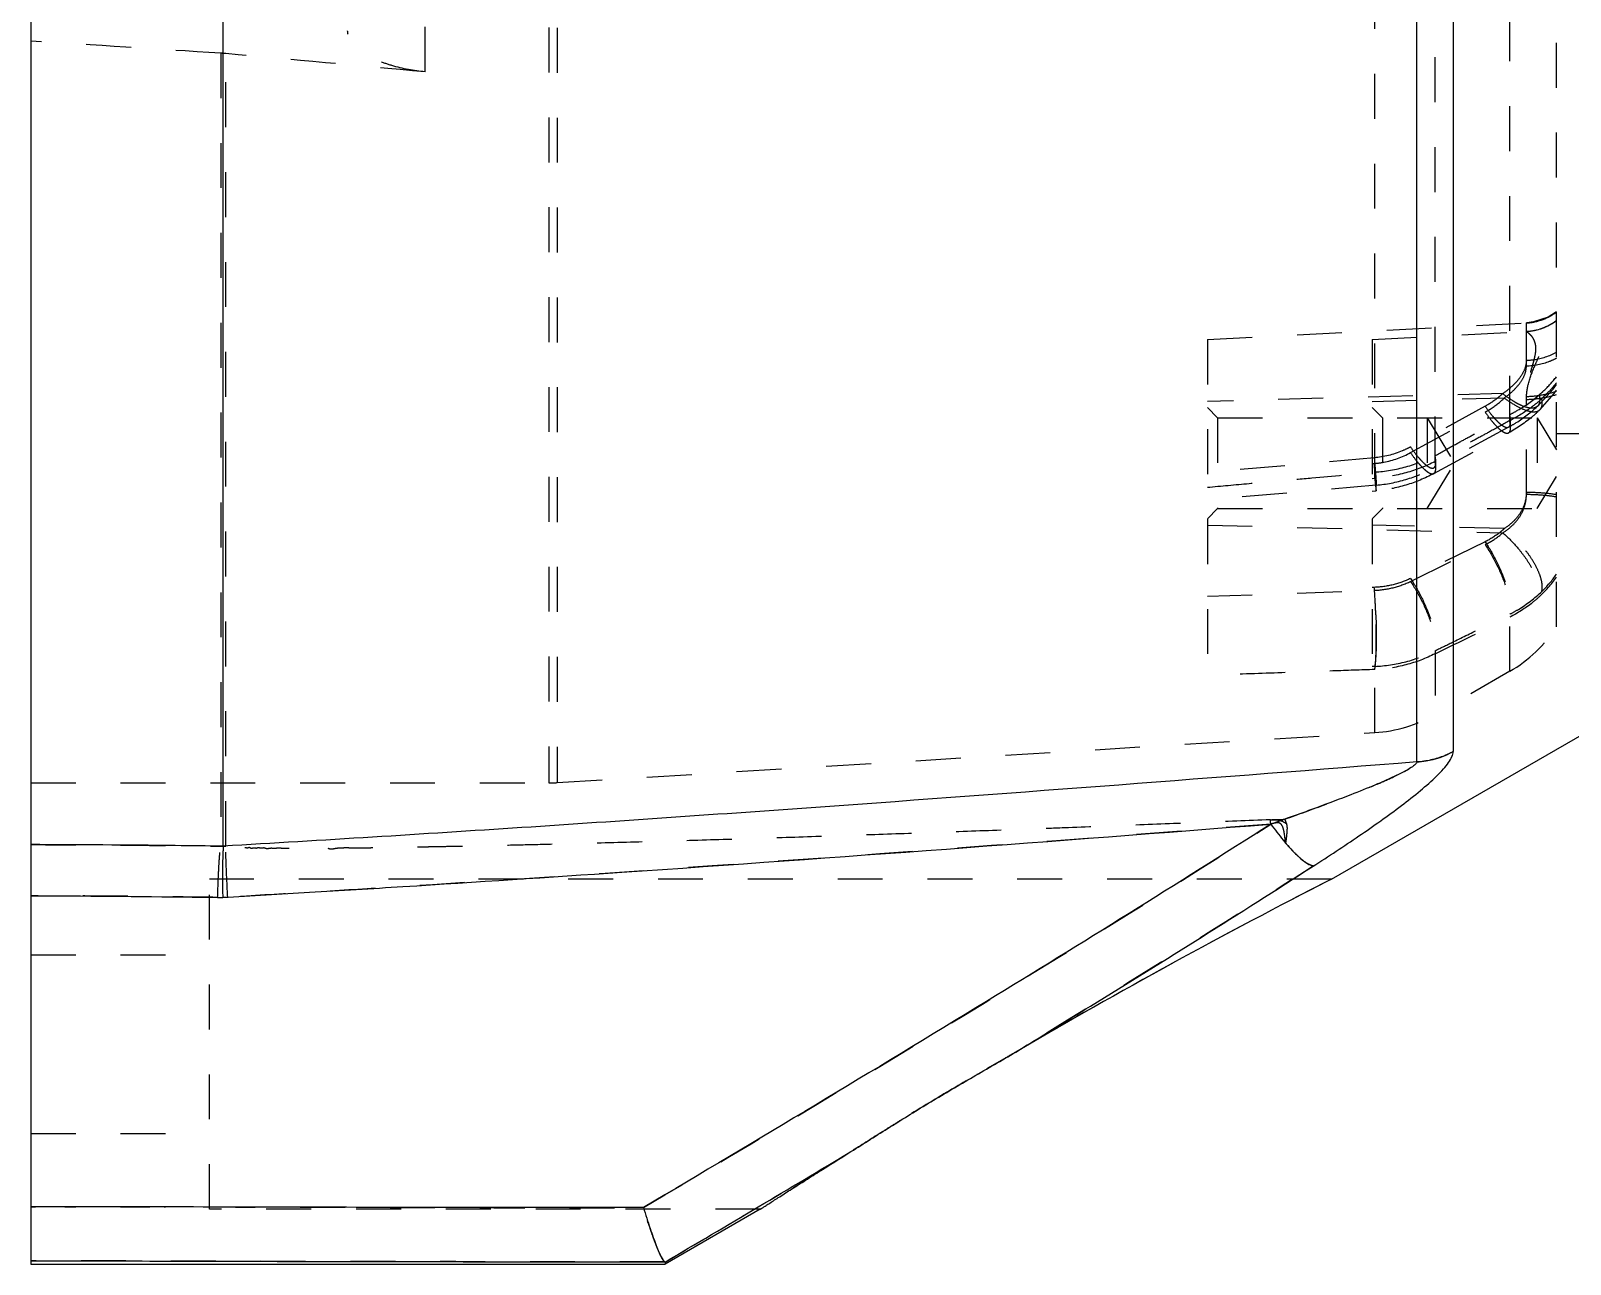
# Model space of a CAD drawing. Header units: millimetres. Extents: x 97 to 1722, y -6063 to 1553.
# Drawn here: x 689.9 to 745.9, y 18.3 to 63.2 of the extents above; entities that cross this region are included whole.
import ezdxf

# ---------------------------------------------------------------- set-up
doc = ezdxf.new("R2010")
doc.units = ezdxf.units.MM
doc.header["$LTSCALE"] = 16.335
doc.linetypes.add('HIDDEN', pattern=[0.2, 0.1, -0.1])
doc.layers.get('0').update_dxf_attribs({"linetype": 'CONTINUOUS'})
doc.layers.add('DEFAULT_2', color=8, linetype='HIDDEN')

msp = doc.modelspace()

# ---------------------------------------------------------------- linework, layer by layer
at = {"color": 7, "linetype": 'Continuous'}
for p, q in [((689.864, 136.307), (689.864, 18.307)), ((696.864, 33.506), (696.864, 64.989)), ((740.289, 36.568), (740.289, 64.042)), ((741.606, 64.165), (741.606, 36.945)), ((737.185, 32.307), (748.96, 39.105)), ((716.401, 20.307), (712.937, 18.307)), ((689.864, 18.307), (712.937, 18.307)), ((712.936, 18.385), (712.936, 18.307))]:
    msp.add_line(p, q, dxfattribs=at)
for centre, radius, start, end in [((839.862, -169.056), 226.03, 117.01745, 120.33842), ((121.747, 1021.839), 1164.657, 300.504658, 300.891595)]:
    msp.add_arc(centre, radius, start, end, dxfattribs=at)
for points, knots in [([(740.289, 36.568), (733.058, 36.001), (722.208, 35.168), (707.731, 34.168), (700.487, 33.717), (696.864, 33.505)], [0, 0, 0, 0, 0.49985, 0.749909, 1, 1, 1, 1]), ([(740.289, 36.568), (740.286, 36.554), (740.27, 36.522), (740.204, 36.45), (740.051, 36.342), (739.774, 36.185), (739.339, 35.975), (738.693, 35.695), (737.78, 35.33), (736.511, 34.853), (735.538, 34.506), (734.972, 34.307)], [0, 0, 0, 0, 0.007482, 0.017905, 0.050531, 0.10303, 0.182664, 0.299558, 0.466627, 0.690171, 1, 1, 1, 1]), ([(736.51, 32.777), (736.792, 32.958), (737.35, 33.32), (738.171, 33.87), (738.963, 34.419), (739.712, 34.967), (740.398, 35.505), (740.908, 35.951), (741.244, 36.299), (741.434, 36.532), (741.563, 36.741), (741.606, 36.883), (741.606, 36.945)], [0, 0, 0, 0, 0.150933, 0.299517, 0.444724, 0.584936, 0.717394, 0.837107, 0.889595, 0.935148, 0.972142, 1, 1, 1, 1]), ([(740.289, 36.568), (740.401, 36.575), (740.857, 36.627), (741.302, 36.778), (741.606, 36.945)], [0, 0, 0, 0, 0.243992, 1, 1, 1, 1]), ([(696.845, 31.642), (697.897, 31.704), (700.083, 31.832), (704.925, 32.13), (716.586, 32.896), (727.107, 33.689), (734.972, 34.307)], [0, 0, 0, 0, 0.082685, 0.171902, 0.380756, 1, 1, 1, 1]), ([(734.972, 34.307), (731.55, 32.122), (723.976, 27.417), (716.328, 22.837), (712.151, 20.363)], [0, 0, 0, 0, 0.455449, 1, 1, 1, 1]), ([(734.972, 34.307), (735.117, 34.107), (735.402, 33.736), (735.773, 33.319), (736.056, 33.055), (736.232, 32.916), (736.382, 32.825), (736.479, 32.79), (736.521, 32.784)], [0, 0, 0, 0, 0.336724, 0.636469, 0.760447, 0.862828, 0.942154, 1, 1, 1, 1]), ([(696.864, 33.506), (696.281, 33.513), (693.948, 33.54), (691.614, 33.561), (689.864, 33.561)], [0, 0, 0, 0, 0.24991, 1, 1, 1, 1]), ([(696.864, 33.506), (696.864, 33.467), (696.858, 33.377), (696.849, 33.222), (696.844, 33.031), (696.841, 32.712), (696.839, 32.245), (696.843, 31.853), (696.845, 31.642)], [0, 0, 0, 0, 0.062437, 0.145858, 0.248888, 0.37007, 0.660171, 1, 1, 1, 1]), ([(725.695, 26.022), (726.604, 26.576), (730.227, 28.798), (733.829, 31.055), (736.51, 32.777)], [0, 0, 0, 0, 0.250346, 1, 1, 1, 1]), ([(689.864, 31.702), (690.221, 31.702), (692.548, 31.697), (694.875, 31.667), (696.845, 31.642)], [0, 0, 0, 0, 0.153236, 1, 1, 1, 1]), ([(719.7, 22.4), (720.175, 22.697), (721.138, 23.313), (722.615, 24.224), (724.144, 25.123), (725.177, 25.719), (725.693, 26.021)], [0, 0, 0, 0, 0.240203, 0.489502, 0.743695, 1, 1, 1, 1]), ([(716.401, 20.307), (716.394, 20.303), (716.453, 20.34), (716.481, 20.359), (716.594, 20.431), (716.775, 20.548), (717.084, 20.746), (717.505, 21.016), (717.996, 21.328), (718.733, 21.795), (719.307, 22.155), (719.7, 22.4)], [0, 0, 0, 0, 0.006145, 0.02431, 0.053745, 0.093378, 0.198327, 0.329797, 0.480297, 0.64445, 1, 1, 1, 1]), ([(712.151, 20.363), (710.293, 20.364), (706.578, 20.366), (701.007, 20.374), (696.364, 20.386), (693.115, 20.393), (691.258, 20.395), (690.329, 20.396), (689.864, 20.395)], [0, 0, 0, 0, 0.250068, 0.500082, 0.749999, 0.874972, 0.93748, 1, 1, 1, 1]), ([(712.151, 20.363), (712.228, 20.109), (712.344, 19.745), (712.503, 19.288), (712.609, 19.003), (712.705, 18.768), (712.788, 18.588), (712.852, 18.474), (712.897, 18.416), (712.917, 18.398), (712.927, 18.393)], [0, 0, 0, 0, 0.374524, 0.538353, 0.681859, 0.802044, 0.896253, 0.96231, 0.984577, 1, 1, 1, 1]), ([(689.864, 18.428), (692.948, 18.428), (700.635, 18.401), (708.323, 18.395), (712.927, 18.393)], [0, 0, 0, 0, 0.401104, 1, 1, 1, 1]), ([(712.927, 18.393), (712.928, 18.392), (712.932, 18.39), (712.936, 18.387), (712.936, 18.384)], [0, 0, 0, 0, 0.347075, 1, 1, 1, 1])]:
    msp.add_open_spline(points, degree=3, knots=knots, dxfattribs=at)
at = {"layer": 'DEFAULT_2', "color": 8, "linetype": 'HIDDEN'}
for p, q in [((708.711, 118.807), (708.711, 35.807)), ((709.017, 118.798), (709.017, 35.816)), ((745.364, 41.481), (745.364, 113.133)), ((738.754, 46.886), (738.754, 70.464)), ((740.948, 47.489), (740.948, 70.432)), ((743.664, 48.977), (743.664, 70.269)), ((704.208, 61.66), (704.208, 65.061)), ((696.772, 62.337), (696.772, 33.507)), ((696.956, 33.51), (696.956, 62.323)), ((732.664, 51.929), (744.282, 52.538)), ((738.664, 51.929), (744.269, 52.223)), ((744.269, 50.956), (744.269, 52.53)), ((732.664, 51.929), (732.664, 39.718)), ((738.664, 51.929), (738.664, 40.04)), ((743.409, 49.961), (732.664, 49.679)), ((744.269, 46.29), (744.269, 49.846)), ((732.664, 49.454), (733.039, 49.079)), ((738.664, 49.679), (743.468, 49.805)), ((738.664, 49.454), (739.039, 49.079)), ((742.769, 49.499), (740.054, 48.022)), ((740.054, 47.814), (742.769, 49.289)), ((744.671, 49.499), (744.671, 49.498)), ((744.767, 49.379), (744.767, 49.379)), ((733.039, 49.079), (744.664, 49.079)), ((733.039, 49.079), (733.039, 45.779)), ((739.039, 49.079), (739.039, 45.779)), ((740.664, 49.079), (741.656, 47.429)), ((740.664, 49.079), (740.664, 45.779)), ((743.622, 48.742), (740.903, 47.262)), ((744.664, 49.079), (745.364, 47.914)), ((744.664, 49.079), (744.664, 45.779)), ((740.902, 47.054), (743.62, 48.53)), ((745.364, 48.507), (746.364, 48.507)), ((738.739, 47.627), (732.664, 47.091)), ((738.664, 47.414), (738.737, 47.42)), ((740.664, 45.779), (741.656, 47.429)), ((738.808, 46.633), (732.664, 46.091)), ((738.664, 46.88), (738.754, 46.888)), ((744.664, 45.779), (745.364, 46.944)), ((738.664, 46.414), (738.807, 46.426)), ((732.664, 45.404), (733.039, 45.779)), ((733.039, 45.779), (744.664, 45.779)), ((738.664, 45.404), (739.039, 45.779)), ((732.664, 45.179), (743.409, 44.897)), ((743.468, 45.053), (738.664, 45.179)), ((742.769, 44.574), (740.054, 43.242)), ((740.054, 43.134), (742.769, 44.47)), ((732.664, 42.591), (738.739, 42.808)), ((738.737, 42.916), (738.664, 42.914)), ((743.664, 39.863), (743.664, 41.939)), ((740.948, 40.613), (740.948, 38.296)), ((738.754, 40.043), (738.664, 40.04)), ((738.754, 37.635), (738.754, 40.044)), ((743.664, 39.863), (740.948, 38.296)), ((709.017, 35.816), (738.754, 37.635)), ((689.864, 35.807), (708.711, 35.807)), ((737.185, 32.307), (696.364, 32.307)), ((696.364, 20.307), (696.364, 32.307)), ((737.16, 32.294), (737.185, 32.307)), ((689.864, 29.557), (696.364, 29.557)), ((689.864, 23.057), (696.364, 23.057)), ((716.401, 20.307), (696.364, 20.307)), ((716.401, 20.307), (716.43, 20.326))]:
    msp.add_line(p, q, dxfattribs=at)
for points in [[(745.364, 52.93), (745.067, 52.746), (744.526, 52.566), (744.282, 52.538)], [(744.671, 49.498), (745.241, 50.124), (745.364, 50.29)], [(744.767, 49.379), (745.275, 49.959), (745.364, 50.08)]]:
    msp.add_lwpolyline(points, dxfattribs=at)
for centre, radius, start, end in [((696.338, 55.53), 6.821, 84.8084, 86.3469), ((744.162, 54.537), 2.009, 281.0434, 296.7113), ((744.154, 54.548), 2.023, 296.7616, 299.6516), ((744.167, 54.527), 1.998, 299.6349, 306.809), ((744.164, 54.22), 2, 273, 306.8699), ((744.164, 54.517), 1.989, 273.008, 277.759), ((744.166, 54.188), 1.968, 273.0019, 274.7647), ((744.161, 54.235), 2.015, 274.7844, 284.2376), ((744.16, 54.548), 2.021, 277.751, 281.0207), ((744.174, 54.192), 1.971, 288.0389, 291.8159), ((744.158, 54.231), 2.013, 291.8335, 306.8203), ((741.554, 53.336), 4.836, 309.0801, 312.6225), ((741.732, 45.852), 4.446, 312.422, 324.7635), ((741.771, 45.936), 4.404, 313.9876, 324.6845), ((720.623, 41.437), 18.174, 3.6703, 4.6704), ((715.678, 41.115), 23.129, 1.9882, 3.6804), ((223.423, 1100.838), 1179.893, 296.015908, 296.162733), ((741.164, 44.194), 5, 300, 327.1401), ((738.448, 42.626), 5, 273.5, 300), ((708.711, 40.807), 5, 270, 273.5), ((682.37, 29.293), 52.84, 5.4444, 5.6168), ((742.728, 37.046), 7.687, 199.4507, 200.7228), ((696.825, 35.763), 2.257, 268.6764, 273.3281), ((840.009, -169.299), 226.313, 117.03002, 119.84501), ((696.726, 36.838), 5.194, 269.2955, 273.3429), ((844.844, -177.811), 236.103, 119.83458, 120.30856), ((794.177, -95.327), 139.327, 120.29445, 120.5776), ((769.442, -53.509), 90.742, 120.56354, 121.83879), ((776.386, -64.581), 103.811, 121.87079, 122.13826), ((154.17, 967.227), 1101.145, 300.493514, 300.902784), ((855.011, -194.499), 255.645, 122.14544, 122.8256), ((852.98, -191.284), 251.842, 121.95288, 122.14326)]:
    msp.add_arc(centre, radius, start, end, dxfattribs=at)
msp.add_ellipse((147.955, 77.307), major_axis=(868.191, -42.77), ratio=0.017881, start_param=0.887367, end_param=0.897594, dxfattribs=at)
for points, knots in [([(704.208, 61.66), (703.8, 61.698), (703.221, 61.803), (702.528, 62.045), (702.123, 62.241), (701.805, 62.453), (701.573, 62.677), (701.427, 62.909), (701.391, 63.075), (701.391, 63.152)], [0, 0, 0, 0, 0.362677, 0.516326, 0.648568, 0.760305, 0.853558, 0.931624, 1, 1, 1, 1]), ([(744.269, 49.75), (744.269, 49.942), (744.332, 50.365), (744.523, 50.857), (744.692, 51.235), (744.787, 51.463), (744.849, 51.652), (744.879, 51.812), (744.879, 51.955), (744.836, 52.135), (744.72, 52.296), (744.565, 52.419), (744.445, 52.488), (744.351, 52.525), (744.3, 52.539), (744.282, 52.538)], [0, 0, 0, 0, 0.180514, 0.398721, 0.494753, 0.571205, 0.631748, 0.681138, 0.724317, 0.765246, 0.853927, 0.904403, 0.951343, 0.9833, 1, 1, 1, 1]), ([(744.282, 52.538), (744.28, 52.538), (744.275, 52.538), (744.269, 52.534), (744.269, 52.53)], [0, 0, 0, 0, 0.372799, 1, 1, 1, 1]), ([(744.269, 52.223), (744.269, 52.221), (744.273, 52.22), (744.277, 52.217), (744.287, 52.21), (744.303, 52.199), (744.327, 52.18), (744.357, 52.155), (744.391, 52.124), (744.425, 52.088), (744.472, 52.032), (744.523, 51.952), (744.57, 51.844), (744.599, 51.723), (744.611, 51.536), (744.578, 51.325), (744.518, 51.09), (744.43, 50.784), (744.313, 50.373), (744.269, 50.02), (744.269, 49.846)], [0, 0, 0, 0, 0.001697, 0.003763, 0.006694, 0.015252, 0.027423, 0.043063, 0.06138, 0.081508, 0.10283, 0.147457, 0.193885, 0.24201, 0.29358, 0.416182, 0.492703, 0.581463, 0.793544, 1, 1, 1, 1]), ([(744.269, 51.172), (744.269, 51.074), (744.225, 50.86), (744.054, 50.55), (743.778, 50.238), (743.543, 50.051), (743.409, 49.961)], [0, 0, 0, 0, 0.191245, 0.416235, 0.68569, 1, 1, 1, 1]), ([(744.269, 51.172), (744.36, 51.175), (744.738, 51.209), (745.112, 51.324), (745.364, 51.463)], [0, 0, 0, 0, 0.241478, 1, 1, 1, 1]), ([(745.364, 51.248), (745.279, 51.201), (744.934, 51.041), (744.551, 50.967), (744.269, 50.956)], [0, 0, 0, 0, 0.255215, 1, 1, 1, 1]), ([(743.468, 49.805), (743.592, 49.892), (743.812, 50.071), (744.069, 50.369), (744.228, 50.662), (744.269, 50.864), (744.269, 50.956)], [0, 0, 0, 0, 0.315077, 0.584145, 0.808798, 1, 1, 1, 1]), ([(744.732, 49.911), (744.791, 49.962), (745.016, 50.167), (745.223, 50.393), (745.364, 50.571)], [0, 0, 0, 0, 0.255408, 1, 1, 1, 1]), ([(743.409, 49.961), (743.362, 49.916), (743.164, 49.742), (742.943, 49.594), (742.769, 49.499)], [0, 0, 0, 0, 0.247006, 1, 1, 1, 1]), ([(744.67, 49.499), (744.645, 49.476), (744.579, 49.439), (744.457, 49.425), (744.311, 49.447), (744.147, 49.5), (743.968, 49.583), (743.714, 49.73), (743.53, 49.864), (743.409, 49.961)], [0, 0, 0, 0, 0.071232, 0.154562, 0.257014, 0.379543, 0.519415, 0.67272, 1, 1, 1, 1]), ([(743.664, 49.198), (743.761, 49.247), (744.138, 49.451), (744.491, 49.701), (744.732, 49.911)], [0, 0, 0, 0, 0.254424, 1, 1, 1, 1]), ([(745.364, 50.046), (745.197, 49.983), (744.834, 49.888), (744.462, 49.851), (744.269, 49.846)], [0, 0, 0, 0, 0.480648, 1, 1, 1, 1]), ([(744.269, 49.75), (744.462, 49.755), (744.833, 49.788), (745.196, 49.873), (745.364, 49.931)], [0, 0, 0, 0, 0.520741, 1, 1, 1, 1]), ([(744.732, 49.911), (744.741, 49.869), (744.755, 49.789), (744.755, 49.674), (744.731, 49.574), (744.693, 49.52), (744.671, 49.499)], [0, 0, 0, 0, 0.295512, 0.558747, 0.789487, 1, 1, 1, 1]), ([(745.364, 50.354), (745.324, 50.304), (745.158, 50.101), (744.975, 49.912), (744.829, 49.778)], [0, 0, 0, 0, 0.245362, 1, 1, 1, 1]), ([(742.769, 49.289), (742.834, 49.324), (743.084, 49.471), (743.314, 49.653), (743.468, 49.805)], [0, 0, 0, 0, 0.253754, 1, 1, 1, 1]), ([(742.769, 49.499), (742.855, 49.377), (742.983, 49.207), (743.16, 49.007), (743.276, 48.893), (743.381, 48.807), (743.474, 48.751), (743.554, 48.725), (743.603, 48.732), (743.622, 48.742)], [0, 0, 0, 0, 0.377573, 0.538007, 0.676047, 0.790216, 0.880182, 0.94772, 1, 1, 1, 1]), ([(742.769, 49.289), (742.854, 49.167), (742.982, 48.996), (743.159, 48.796), (743.275, 48.682), (743.381, 48.596), (743.486, 48.53), (743.579, 48.508), (743.62, 48.53)], [0, 0, 0, 0, 0.378827, 0.539771, 0.678269, 0.792799, 0.883022, 1, 1, 1, 1]), ([(743.468, 49.805), (743.593, 49.71), (743.839, 49.542), (744.159, 49.381), (744.4, 49.312), (744.549, 49.295), (744.675, 49.314), (744.742, 49.354), (744.767, 49.379)], [0, 0, 0, 0, 0.325533, 0.618202, 0.740558, 0.843395, 0.927746, 1, 1, 1, 1]), ([(744.767, 49.379), (744.683, 49.296), (744.332, 48.974), (743.934, 48.702), (743.62, 48.53)], [0, 0, 0, 0, 0.249031, 1, 1, 1, 1]), ([(743.622, 48.742), (743.717, 48.794), (744.09, 49.013), (744.435, 49.278), (744.671, 49.499)], [0, 0, 0, 0, 0.251356, 1, 1, 1, 1]), ([(744.603, 49.582), (744.532, 49.524), (744.236, 49.297), (743.915, 49.103), (743.664, 48.977)], [0, 0, 0, 0, 0.246541, 1, 1, 1, 1]), ([(744.767, 49.379), (744.795, 49.407), (744.838, 49.483), (744.848, 49.567), (744.848, 49.611)], [0, 0, 0, 0, 0.469362, 1, 1, 1, 1]), ([(744.848, 49.611), (744.848, 49.624), (744.847, 49.68), (744.838, 49.736), (744.829, 49.778)], [0, 0, 0, 0, 0.236604, 1, 1, 1, 1]), ([(740.948, 47.705), (741.175, 47.83), (741.57, 48.05), (742.136, 48.36), (742.817, 48.728), (743.325, 49.011), (743.664, 49.198)], [0, 0, 0, 0, 0.250184, 0.437595, 0.624829, 1, 1, 1, 1]), ([(743.664, 48.977), (743.438, 48.853), (743.043, 48.633), (742.477, 48.324), (741.795, 47.957), (741.288, 47.674), (740.948, 47.488)], [0, 0, 0, 0, 0.250179, 0.437594, 0.624835, 1, 1, 1, 1]), ([(743.62, 48.53), (743.668, 48.556), (743.698, 48.671), (743.691, 48.821), (743.675, 48.922), (743.664, 48.977)], [0, 0, 0, 0, 0.350755, 0.635391, 1, 1, 1, 1]), ([(743.622, 48.742), (743.67, 48.768), (743.701, 48.886), (743.693, 49.038), (743.676, 49.141), (743.664, 49.198)], [0, 0, 0, 0, 0.349801, 0.635196, 1, 1, 1, 1]), ([(738.736, 47.627), (738.742, 47.555), (738.753, 47.418), (738.769, 47.223), (738.782, 47.053), (738.792, 46.927), (738.798, 46.841), (738.801, 46.787), (738.804, 46.741), (738.806, 46.703), (738.808, 46.674), (738.809, 46.652), (738.808, 46.642), (738.809, 46.633), (738.808, 46.633)], [0, 0, 0, 0, 0.217232, 0.414163, 0.586697, 0.731916, 0.793549, 0.847508, 0.893591, 0.931607, 0.96136, 0.982686, 0.995542, 1, 1, 1, 1]), ([(738.737, 47.42), (738.853, 47.43), (739.309, 47.494), (739.752, 47.65), (740.054, 47.814)], [0, 0, 0, 0, 0.252526, 1, 1, 1, 1]), ([(740.054, 48.022), (739.954, 47.967), (739.539, 47.769), (739.083, 47.657), (738.739, 47.627)], [0, 0, 0, 0, 0.247932, 1, 1, 1, 1]), ([(738.754, 47.105), (739.137, 47.133), (739.893, 47.262), (740.611, 47.535), (740.948, 47.705)], [0, 0, 0, 0, 0.504357, 1, 1, 1, 1]), ([(740.053, 48.021), (740.139, 47.899), (740.266, 47.728), (740.443, 47.528), (740.559, 47.413), (740.664, 47.328), (740.756, 47.272), (740.836, 47.245), (740.885, 47.253), (740.903, 47.262)], [0, 0, 0, 0, 0.377774, 0.538263, 0.676327, 0.790486, 0.880401, 0.947844, 1, 1, 1, 1]), ([(740.053, 47.814), (740.138, 47.692), (740.265, 47.521), (740.442, 47.321), (740.558, 47.206), (740.664, 47.12), (740.768, 47.054), (740.861, 47.032), (740.902, 47.054)], [0, 0, 0, 0, 0.378995, 0.539993, 0.678519, 0.793046, 0.883231, 1, 1, 1, 1]), ([(740.903, 47.262), (740.951, 47.288), (740.982, 47.402), (740.975, 47.55), (740.959, 47.65), (740.948, 47.705)], [0, 0, 0, 0, 0.351069, 0.636009, 1, 1, 1, 1]), ([(732.664, 46.555), (733.172, 46.601), (734.059, 46.684), (735.328, 46.798), (736.851, 46.929), (737.992, 47.036), (738.754, 47.105)], [0, 0, 0, 0, 0.249996, 0.437498, 0.625004, 1, 1, 1, 1]), ([(738.807, 46.426), (738.808, 46.427), (738.807, 46.435), (738.808, 46.445), (738.807, 46.468), (738.806, 46.497), (738.803, 46.535), (738.801, 46.581), (738.797, 46.634), (738.791, 46.721), (738.782, 46.846), (738.769, 47.017), (738.753, 47.211), (738.742, 47.348), (738.736, 47.42)], [0, 0, 0, 0, 0.004448, 0.017297, 0.038639, 0.068386, 0.106371, 0.152422, 0.206368, 0.268005, 0.413242, 0.585839, 0.782796, 1, 1, 1, 1]), ([(740.948, 47.489), (740.611, 47.318), (739.893, 47.045), (739.137, 46.916), (738.754, 46.888)], [0, 0, 0, 0, 0.495695, 1, 1, 1, 1]), ([(738.808, 46.633), (738.807, 46.633), (738.806, 46.637), (738.805, 46.641), (738.803, 46.651), (738.8, 46.671), (738.796, 46.706), (738.79, 46.759), (738.782, 46.826), (738.774, 46.908), (738.764, 47.002), (738.757, 47.07), (738.754, 47.105)], [0, 0, 0, 0, 0.004388, 0.016657, 0.037, 0.065403, 0.146116, 0.258223, 0.401107, 0.573577, 0.773823, 1, 1, 1, 1]), ([(740.902, 47.054), (740.58, 46.88), (739.898, 46.597), (739.173, 46.459), (738.807, 46.426)], [0, 0, 0, 0, 0.498794, 1, 1, 1, 1]), ([(738.808, 46.633), (739.174, 46.665), (739.899, 46.804), (740.582, 47.088), (740.903, 47.262)], [0, 0, 0, 0, 0.501211, 1, 1, 1, 1]), ([(740.902, 47.054), (740.948, 47.08), (740.979, 47.191), (740.974, 47.336), (740.959, 47.435), (740.948, 47.488)], [0, 0, 0, 0, 0.352001, 0.63619, 1, 1, 1, 1]), ([(738.754, 46.888), (738.756, 46.859), (738.767, 46.759), (738.777, 46.659), (738.785, 46.588)], [0, 0, 0, 0, 0.292816, 1, 1, 1, 1]), ([(738.785, 46.588), (738.787, 46.571), (738.792, 46.523), (738.798, 46.474), (738.803, 46.443)], [0, 0, 0, 0, 0.344295, 1, 1, 1, 1]), ([(738.803, 46.443), (738.803, 46.439), (738.805, 46.435), (738.805, 46.426), (738.807, 46.426)], [0, 0, 0, 0, 0.742696, 1, 1, 1, 1]), ([(743.409, 44.897), (743.544, 44.982), (743.787, 45.169), (744.066, 45.512), (744.234, 45.892), (744.269, 46.158), (744.269, 46.29)], [0, 0, 0, 0, 0.280022, 0.533871, 0.769452, 1, 1, 1, 1]), ([(744.269, 46.381), (744.269, 46.256), (744.236, 46.004), (744.081, 45.643), (743.821, 45.316), (743.594, 45.135), (743.468, 45.053)], [0, 0, 0, 0, 0.231003, 0.466557, 0.720003, 1, 1, 1, 1]), ([(744.269, 46.381), (744.454, 46.379), (744.82, 46.363), (745.185, 46.323), (745.364, 46.294)], [0, 0, 0, 0, 0.504606, 1, 1, 1, 1]), ([(745.364, 46.201), (745.185, 46.231), (744.82, 46.272), (744.454, 46.287), (744.269, 46.29)], [0, 0, 0, 0, 0.495677, 1, 1, 1, 1]), ([(743.468, 45.053), (743.417, 45.006), (743.203, 44.82), (742.96, 44.668), (742.769, 44.574)], [0, 0, 0, 0, 0.246316, 1, 1, 1, 1]), ([(742.769, 44.47), (742.827, 44.499), (743.054, 44.62), (743.266, 44.77), (743.409, 44.897)], [0, 0, 0, 0, 0.253858, 1, 1, 1, 1]), ([(743.409, 44.897), (743.609, 44.727), (743.895, 44.438), (744.227, 44.009), (744.448, 43.667), (744.615, 43.335), (744.721, 43.035), (744.762, 42.782), (744.75, 42.631), (744.732, 42.569)], [0, 0, 0, 0, 0.283748, 0.437846, 0.58776, 0.723753, 0.839292, 0.930521, 1, 1, 1, 1]), ([(744.829, 42.768), (744.846, 42.83), (744.856, 42.981), (744.811, 43.233), (744.7, 43.529), (744.528, 43.855), (744.302, 44.19), (743.962, 44.608), (743.67, 44.889), (743.468, 45.053)], [0, 0, 0, 0, 0.070246, 0.161827, 0.27728, 0.412888, 0.562297, 0.716008, 1, 1, 1, 1]), ([(742.769, 44.574), (742.923, 44.345), (743.198, 43.863), (743.464, 43.238), (743.612, 42.748), (743.678, 42.43), (743.701, 42.164), (743.684, 42.004), (743.664, 41.939)], [0, 0, 0, 0, 0.291957, 0.585266, 0.717466, 0.832871, 0.927687, 1, 1, 1, 1]), ([(742.769, 44.47), (742.924, 44.24), (743.201, 43.757), (743.468, 43.128), (743.616, 42.637), (743.681, 42.319), (743.703, 42.054), (743.685, 41.895), (743.664, 41.83)], [0, 0, 0, 0, 0.292718, 0.586516, 0.718709, 0.83389, 0.928266, 1, 1, 1, 1]), ([(740.054, 43.242), (739.852, 43.142), (739.421, 42.987), (738.967, 42.925), (738.737, 42.916)], [0, 0, 0, 0, 0.494619, 1, 1, 1, 1]), ([(738.739, 42.808), (738.968, 42.817), (739.422, 42.88), (739.853, 43.035), (740.054, 43.134)], [0, 0, 0, 0, 0.505396, 1, 1, 1, 1]), ([(740.053, 43.241), (740.206, 43.014), (740.479, 42.534), (740.744, 41.912), (740.892, 41.424), (740.959, 41.107), (740.982, 40.84), (740.968, 40.679), (740.948, 40.613)], [0, 0, 0, 0, 0.290997, 0.583648, 0.71584, 0.831527, 0.926915, 1, 1, 1, 1]), ([(740.053, 43.134), (740.207, 42.906), (740.481, 42.425), (740.747, 41.8), (740.895, 41.31), (740.961, 40.993), (740.984, 40.726), (740.968, 40.566), (740.948, 40.501)], [0, 0, 0, 0, 0.29168, 0.584805, 0.717005, 0.832492, 0.92747, 1, 1, 1, 1]), ([(738.754, 39.929), (738.766, 39.992), (738.783, 40.146), (738.799, 40.414), (738.808, 40.748), (738.81, 41.278), (738.792, 41.971), (738.759, 42.533), (738.736, 42.808)], [0, 0, 0, 0, 0.066924, 0.161398, 0.279057, 0.414501, 0.71257, 1, 1, 1, 1]), ([(743.664, 41.939), (743.772, 41.994), (744.189, 42.227), (744.573, 42.52), (744.829, 42.768)], [0, 0, 0, 0, 0.253195, 1, 1, 1, 1]), ([(744.732, 42.569), (744.653, 42.497), (744.323, 42.215), (743.954, 41.979), (743.664, 41.83)], [0, 0, 0, 0, 0.247694, 1, 1, 1, 1]), ([(738.793, 41.918), (738.803, 41.626), (738.813, 41.101), (738.802, 40.575), (738.786, 40.342)], [0, 0, 0, 0, 0.556271, 1, 1, 1, 1]), ([(740.948, 40.613), (741.174, 40.723), (741.741, 40.998), (742.645, 41.444), (743.325, 41.773), (743.664, 41.939)], [0, 0, 0, 0, 0.249708, 0.625281, 1, 1, 1, 1]), ([(738.754, 40.043), (739.136, 40.059), (739.894, 40.172), (740.612, 40.442), (740.948, 40.613)], [0, 0, 0, 0, 0.503868, 1, 1, 1, 1]), ([(740.948, 40.501), (740.612, 40.329), (739.895, 40.058), (739.136, 39.945), (738.754, 39.929)], [0, 0, 0, 0, 0.49617, 1, 1, 1, 1]), ([(738.786, 40.342), (738.784, 40.312), (738.777, 40.212), (738.766, 40.112), (738.754, 40.043)], [0, 0, 0, 0, 0.300591, 1, 1, 1, 1]), ([(738.754, 39.929), (738.246, 39.911), (736.977, 39.87), (734.948, 39.794), (733.425, 39.744), (732.664, 39.718)], [0, 0, 0, 0, 0.249959, 0.625038, 1, 1, 1, 1]), ([(735.48, 34.486), (735.983, 34.665), (736.852, 34.979), (737.992, 35.413), (738.819, 35.748), (739.409, 36.008), (739.808, 36.203), (740.068, 36.353), (740.218, 36.461), (740.282, 36.536), (740.289, 36.568)], [0, 0, 0, 0, 0.30414, 0.526178, 0.693905, 0.811938, 0.893169, 0.947274, 0.981239, 1, 1, 1, 1]), ([(741.606, 36.945), (741.503, 36.888), (741.088, 36.692), (740.63, 36.588), (740.289, 36.568)], [0, 0, 0, 0, 0.255655, 1, 1, 1, 1]), ([(734.956, 34.465), (734.14, 34.433), (732.507, 34.366), (730.058, 34.27), (728.017, 34.193), (726.384, 34.13), (724.751, 34.071), (722.709, 33.997), (720.259, 33.912), (717.808, 33.831), (715.358, 33.753), (712.907, 33.68), (710.865, 33.624), (709.232, 33.582), (708.007, 33.553), (706.783, 33.525), (705.762, 33.503), (704.946, 33.488), (704.437, 33.477), (704.029, 33.471), (703.723, 33.467), (703.417, 33.463), (703.112, 33.453), (702.857, 33.448), (702.654, 33.451), (702.501, 33.456), (702.348, 33.452), (702.196, 33.434), (702.044, 33.434), (701.891, 33.44), (701.739, 33.439), (701.587, 33.424), (701.436, 33.442), (701.284, 33.445), (701.132, 33.429), (701.004, 33.431), (700.906, 33.408), (700.831, 33.395), (700.758, 33.395), (700.693, 33.414), (700.641, 33.441), (700.59, 33.483), (700.543, 33.524), (700.496, 33.556), (700.462, 33.571), (700.419, 33.573), (700.371, 33.556), (700.336, 33.518), (700.308, 33.485), (700.284, 33.448), (700.262, 33.41), (700.228, 33.357), (700.189, 33.297), (700.128, 33.291), (700.096, 33.301), (700.071, 33.318), (700.041, 33.338), (700.008, 33.366), (699.965, 33.4), (699.908, 33.426), (699.837, 33.426), (699.762, 33.428), (699.686, 33.428), (699.61, 33.423), (699.508, 33.423), (699.382, 33.426), (699.229, 33.422), (699.103, 33.416), (699.003, 33.424), (698.93, 33.431), (698.854, 33.434), (698.779, 33.423), (698.703, 33.42), (698.629, 33.43), (698.553, 33.426), (698.482, 33.406), (698.413, 33.415), (698.352, 33.448), (698.294, 33.434), (698.25, 33.43), (698.226, 33.429), (698.204, 33.435), (698.177, 33.442), (698.142, 33.446), (698.113, 33.442), (698.092, 33.432), (698.07, 33.426), (698.04, 33.427), (698.005, 33.436), (697.969, 33.437), (697.933, 33.428), (697.897, 33.423), (697.865, 33.428), (697.843, 33.445), (697.815, 33.455), (697.787, 33.45), (697.765, 33.441), (697.741, 33.437), (697.71, 33.44), (697.68, 33.443), (697.655, 33.442), (697.637, 33.443), (697.619, 33.446), (697.6, 33.445), (697.582, 33.444), (697.564, 33.446), (697.546, 33.449), (697.522, 33.45), (697.492, 33.441), (697.463, 33.452), (697.439, 33.447), (697.42, 33.441), (697.402, 33.447), (697.393, 33.461), (697.377, 33.462), (697.362, 33.455), (697.348, 33.455), (697.339, 33.459), (697.336, 33.462), (697.334, 33.466), (697.328, 33.469), (697.321, 33.47), (697.312, 33.469), (697.306, 33.462), (697.304, 33.454), (697.3, 33.449), (697.297, 33.444), (697.296, 33.44), (697.292, 33.436), (697.283, 33.437), (697.275, 33.441), (697.271, 33.452), (697.265, 33.459), (697.259, 33.472), (697.243, 33.469), (697.23, 33.461), (697.212, 33.466), (697.194, 33.465), (697.17, 33.466), (697.147, 33.471), (697.124, 33.47), (697.106, 33.474), (697.092, 33.468), (697.079, 33.474), (697.082, 33.485), (697.064, 33.483), (697.055, 33.479), (697.043, 33.477), (697.038, 33.481), (697.033, 33.484), (697.024, 33.487), (697.011, 33.485), (696.998, 33.489), (696.981, 33.497), (696.958, 33.499), (696.956, 33.511)], [0, 0, 0, 0, 0.063967, 0.12794, 0.191919, 0.22391, 0.255902, 0.31989, 0.383881, 0.447874, 0.511865, 0.575852, 0.639828, 0.67181, 0.703787, 0.735755, 0.767714, 0.783689, 0.799661, 0.807644, 0.815624, 0.823606, 0.831593, 0.83957, 0.843544, 0.847511, 0.851502, 0.8555, 0.859485, 0.863447, 0.867431, 0.871428, 0.875341, 0.879299, 0.883298, 0.887287, 0.889243, 0.891223, 0.89319, 0.894942, 0.896431, 0.897717, 0.900125, 0.901371, 0.9021, 0.903043, 0.904676, 0.905866, 0.907004, 0.908122, 0.909261, 0.91045, 0.913182, 0.914158, 0.915038, 0.915792, 0.916505, 0.917862, 0.919211, 0.920762, 0.922683, 0.924657, 0.926645, 0.928643, 0.93063, 0.934588, 0.938572, 0.942548, 0.944481, 0.946393, 0.948358, 0.950355, 0.952341, 0.954263, 0.956251, 0.958207, 0.959999, 0.961515, 0.963468, 0.964464, 0.964951, 0.965384, 0.966218, 0.96715, 0.968091, 0.968495, 0.968949, 0.969911, 0.970776, 0.971746, 0.972711, 0.973698, 0.974539, 0.975132, 0.975859, 0.976824, 0.977254, 0.977734, 0.978704, 0.979656, 0.980153, 0.980621, 0.981085, 0.98158, 0.982079, 0.98254, 0.982984, 0.983467, 0.984437, 0.985333, 0.985792, 0.986275, 0.986906, 0.987124, 0.987546, 0.987979, 0.988438, 0.988592, 0.988696, 0.988795, 0.988935, 0.989168, 0.989374, 0.98962, 0.989807, 0.990014, 0.990122, 0.990242, 0.990365, 0.990554, 0.990852, 0.991038, 0.991421, 0.991633, 0.992012, 0.992439, 0.992889, 0.993379, 0.993854, 0.99472, 0.995202, 0.995662, 0.996137, 0.996376, 0.996551, 0.996816, 0.997356, 0.997552, 0.99768, 0.997812, 0.997981, 0.998455, 0.998776, 0.999068, 1, 1, 1, 1]), ([(734.972, 34.307), (724.135, 33.455), (711.49, 32.516), (698.834, 31.758), (697.028, 31.653)], [0, 0, 0, 0, 0.857376, 1, 1, 1, 1]), ([(712.151, 20.363), (716.329, 22.837), (723.977, 27.417), (731.55, 32.122), (734.972, 34.307)], [0, 0, 0, 0, 0.544628, 1, 1, 1, 1]), ([(734.956, 34.465), (735, 34.469), (735.109, 34.477), (735.284, 34.473), (735.414, 34.48), (735.48, 34.486)], [0, 0, 0, 0, 0.249973, 0.625092, 1, 1, 1, 1]), ([(734.956, 34.465), (735.008, 34.466), (735.111, 34.468), (735.265, 34.457), (735.413, 34.412), (735.497, 34.355), (735.538, 34.326)], [0, 0, 0, 0, 0.252364, 0.504583, 0.754019, 1, 1, 1, 1]), ([(735.51, 33.62), (735.499, 33.722), (735.479, 33.891), (735.443, 34.103), (735.399, 34.237), (735.345, 34.315), (735.281, 34.353), (735.206, 34.357), (735.101, 34.346), (735.021, 34.322), (734.972, 34.307)], [0, 0, 0, 0, 0.278146, 0.462301, 0.581348, 0.658165, 0.715182, 0.77525, 0.858633, 1, 1, 1, 1]), ([(735.538, 34.326), (735.559, 34.269), (735.566, 34.145), (735.555, 33.996), (735.542, 33.879), (735.533, 33.792), (735.521, 33.706), (735.512, 33.649), (735.51, 33.621)], [0, 0, 0, 0, 0.25693, 0.509532, 0.634151, 0.757406, 0.879577, 1, 1, 1, 1]), ([(736.52, 32.784), (736.492, 32.788), (736.43, 32.806), (736.286, 32.878), (736.075, 33.034), (735.801, 33.294), (735.611, 33.504), (735.51, 33.62)], [0, 0, 0, 0, 0.064252, 0.145436, 0.362581, 0.652423, 1, 1, 1, 1]), ([(689.864, 33.561), (690.44, 33.561), (692.743, 33.554), (695.046, 33.527), (696.772, 33.507)], [0, 0, 0, 0, 0.250099, 1, 1, 1, 1]), ([(696.662, 31.645), (696.668, 31.853), (696.681, 32.244), (696.706, 32.776), (696.735, 33.189), (696.758, 33.418), (696.772, 33.507)], [0, 0, 0, 0, 0.334975, 0.62937, 0.855482, 1, 1, 1, 1]), ([(697.028, 31.653), (697.008, 32.043), (696.982, 32.573), (696.96, 33.192), (696.955, 33.421), (696.956, 33.51)], [0, 0, 0, 0, 0.630102, 0.856089, 1, 1, 1, 1]), ([(736.531, 32.79), (735.636, 32.216), (732.042, 29.927), (728.42, 27.684), (725.691, 26.019)], [0, 0, 0, 0, 0.24966, 1, 1, 1, 1]), ([(696.662, 31.645), (695.71, 31.656), (693.444, 31.685), (691.178, 31.702), (689.864, 31.702)], [0, 0, 0, 0, 0.420097, 1, 1, 1, 1]), ([(725.693, 26.021), (725.543, 25.933), (724.944, 25.584), (724.343, 25.237), (723.894, 24.975)], [0, 0, 0, 0, 0.25048, 1, 1, 1, 1]), ([(721.162, 23.323), (721.038, 23.245), (720.55, 22.937), (720.064, 22.627), (719.7, 22.4)], [0, 0, 0, 0, 0.254468, 1, 1, 1, 1]), ([(689.864, 20.395), (690.096, 20.4), (690.445, 20.405), (690.909, 20.401), (691.257, 20.396), (691.606, 20.393), (691.954, 20.399), (692.302, 20.407), (692.767, 20.407), (693.347, 20.388), (693.927, 20.395), (694.391, 20.401), (694.856, 20.398), (695.436, 20.385), (696.132, 20.388), (696.828, 20.392), (697.524, 20.383), (698.22, 20.381), (698.917, 20.382), (699.613, 20.378), (700.309, 20.374), (701.006, 20.375), (701.702, 20.375), (702.399, 20.367), (703.095, 20.368), (703.792, 20.373), (704.488, 20.363), (705.185, 20.36), (705.881, 20.37), (706.578, 20.364), (707.274, 20.354), (707.971, 20.359), (708.668, 20.367), (709.364, 20.365), (710.061, 20.359), (710.99, 20.356), (711.687, 20.36), (712.151, 20.363)], [0, 0, 0, 0, 0.031262, 0.046892, 0.062521, 0.078148, 0.093778, 0.109408, 0.125031, 0.156276, 0.187522, 0.203146, 0.218764, 0.249999, 0.281236, 0.312475, 0.343709, 0.374946, 0.406186, 0.437427, 0.46867, 0.499917, 0.531164, 0.562411, 0.593662, 0.624915, 0.656166, 0.687418, 0.718675, 0.74993, 0.781184, 0.812442, 0.843702, 0.874961, 0.906219, 0.937479, 1, 1, 1, 1]), ([(712.927, 18.393), (712.917, 18.398), (712.897, 18.416), (712.852, 18.474), (712.788, 18.588), (712.705, 18.768), (712.609, 19.004), (712.503, 19.288), (712.344, 19.745), (712.228, 20.109), (712.151, 20.363)], [0, 0, 0, 0, 0.015431, 0.037697, 0.103772, 0.19796, 0.318215, 0.461762, 0.625503, 1, 1, 1, 1]), ([(712.927, 18.393), (707.857, 18.395), (700.169, 18.403), (692.481, 18.428), (689.864, 18.428)], [0, 0, 0, 0, 0.65956, 1, 1, 1, 1]), ([(712.936, 18.384), (712.936, 18.385), (712.934, 18.389), (712.93, 18.391), (712.927, 18.393)], [0, 0, 0, 0, 0.177146, 1, 1, 1, 1])]:
    msp.add_open_spline(points, degree=3, knots=knots, dxfattribs=at)
msp.add_open_spline([(704.208, 61.66), (701.79, 61.883), (699.373, 62.104), (696.955, 62.323)], degree=3, dxfattribs=at)

doc.saveas('drawing.dxf')
